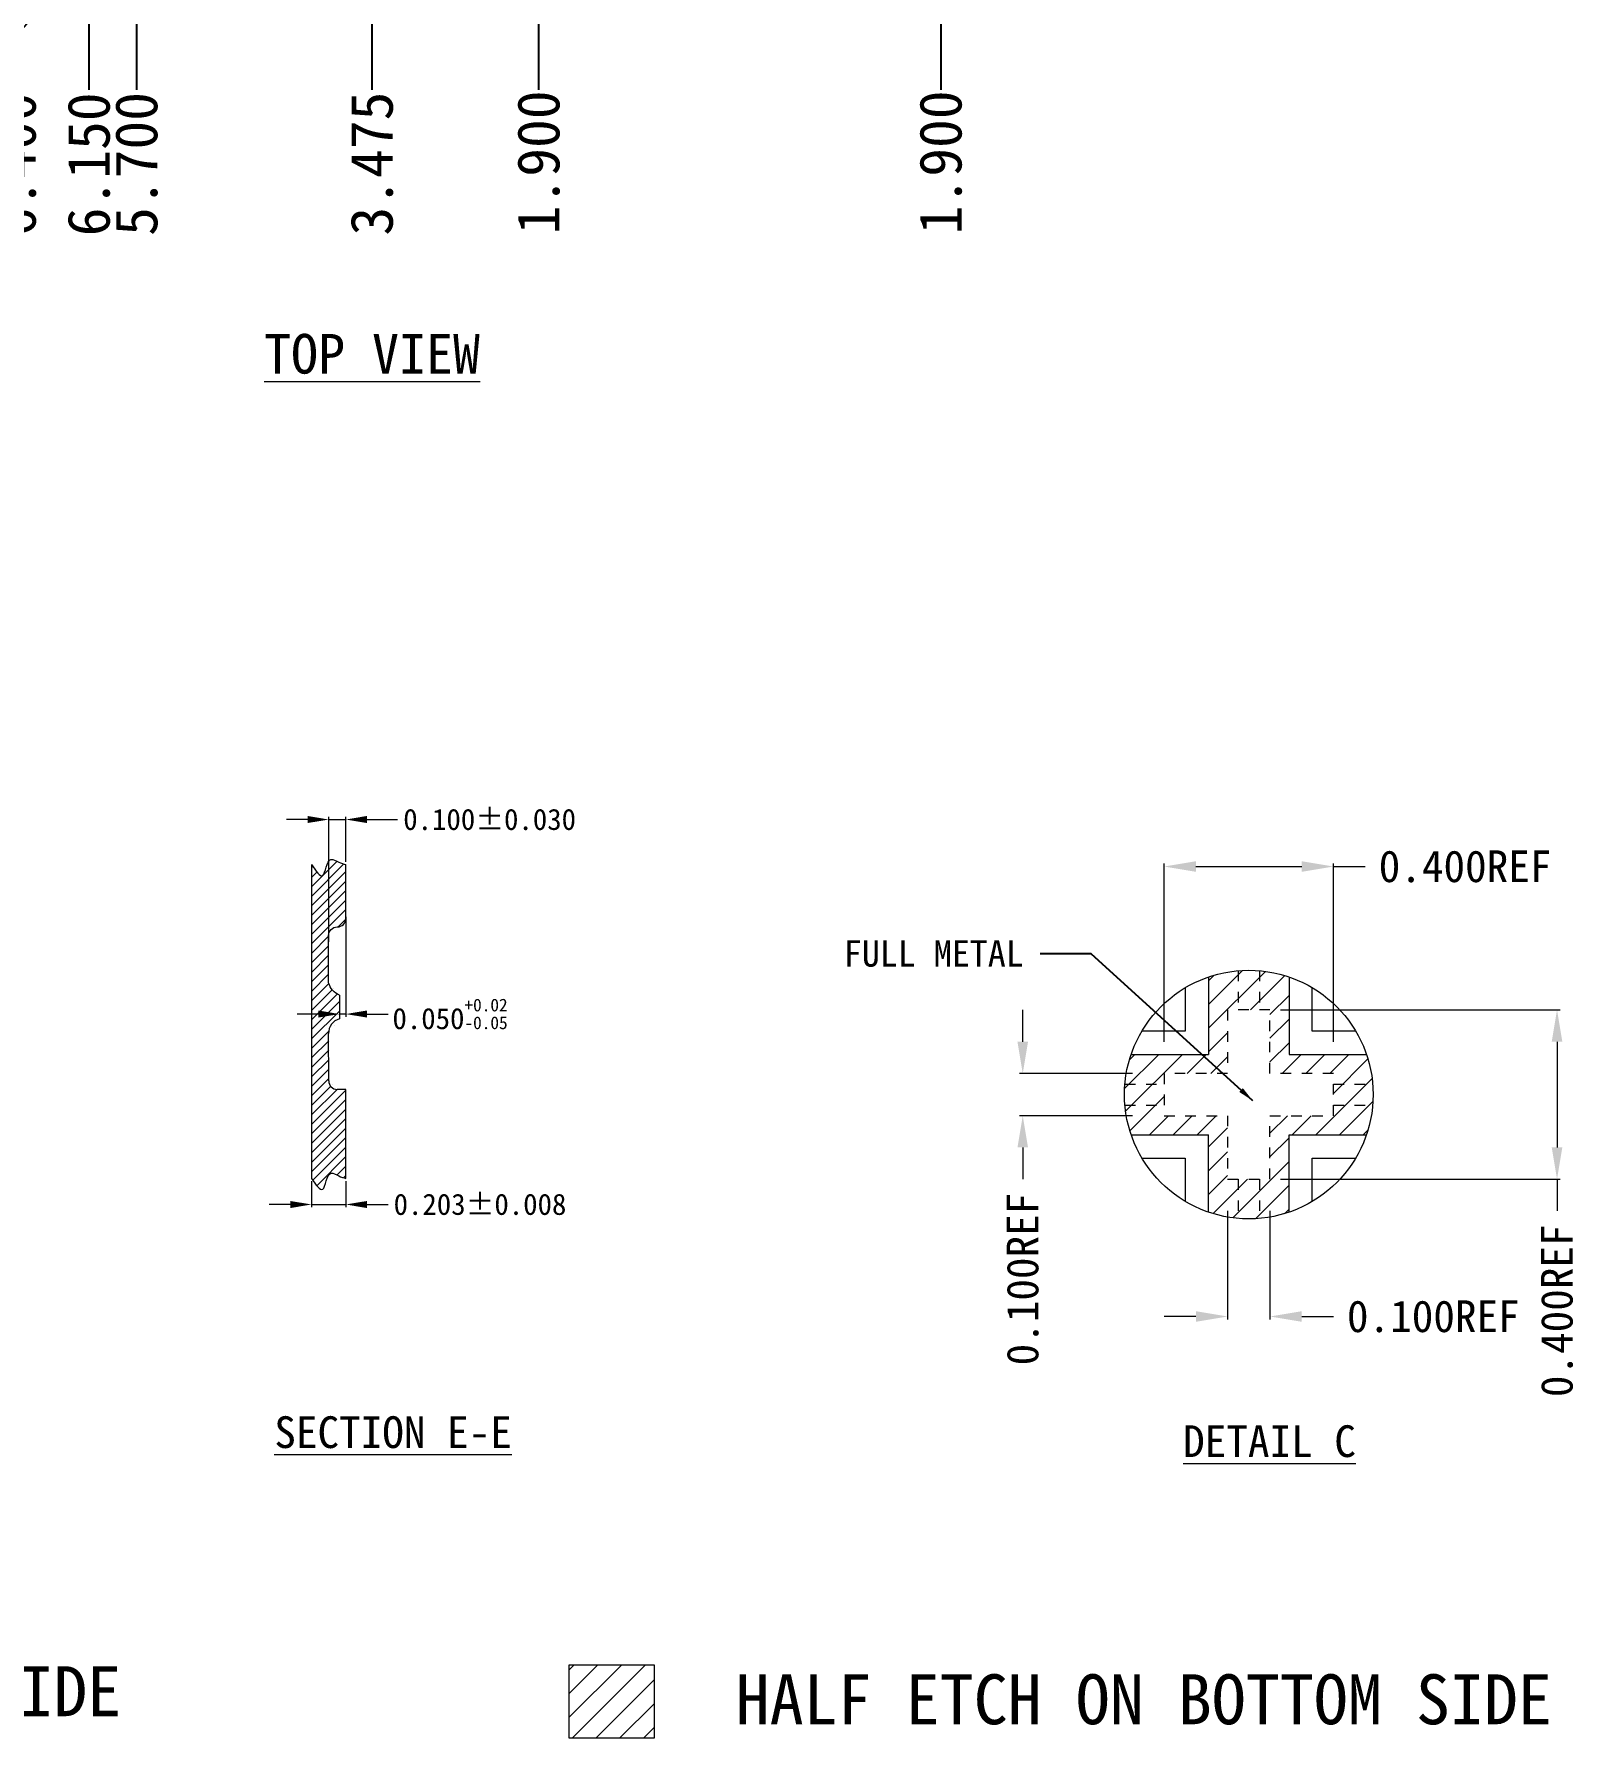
# Model space of a CAD drawing. Header units: millimetres. Extents: x -72.7 to -47.1, y -39 to 4.3.
# Drawn here: x -61.66 to -47.07, y -38.99 to -22.89 of the extents above; entities that cross this region are included whole.
import ezdxf
from ezdxf.enums import TextEntityAlignment as Align

# ---------------------------------------------------------------- set-up
doc = ezdxf.new("R2010")
doc.units = ezdxf.units.MM
doc.linetypes.add('HIDDEN', pattern=[0.375, 0.25, -0.125])
for name, color, linetype in [('1', 7, 'Continuous'), ('1D', 4, 'Continuous'), ('ETCH', 4, 'Continuous'), ('PKG', 2, 'Continuous')]:
    doc.layers.add(name, color=color, linetype=linetype)
doc.layers.add('DIM', color=4, linetype='Continuous', lineweight=18)
doc.styles.add('SIMPLEX', font='SIMPLEX')
doc.styles.get("Standard").update_dxf_attribs({"font": 'SimSun.ttf'})
doc.styles.add('宋体', font='SimSun.ttf')
doc.dimstyles.new('0D$0', dxfattribs={"dimscale": 0.078, "dimtxt": 1.15, "dimasz": 1.15, "dimexe": 0.3, "dimexo": 0.3, "dimgap": 0.3, "dimtad": 0, "dimdec": 3, "dimzin": 1, "dimdsep": 46, "dimtxsty": 'SIMPLEX', "dimcen": 0.1, "dimclrd": 256, "dimclre": 256, "dimclrt": 256, "dimadec": 0, "dimazin": 0, "dimtfac": 1, "dimtdec": 3, "dimtofl": 0, "dimtmove": 0, "dimatfit": 3, "dimfxl": 1, "dimlwd": -1, "dimlwe": -1, "dimarcsym": 2})
doc.dimstyles.new('ISO-25', dxfattribs={"dimtxt": 0.1, "dimasz": 0.08, "dimexe": 0.015, "dimexo": 0.015, "dimgap": 0.02, "dimtad": 0, "dimzin": 1, "dimdsep": 46, "dimtxsty": 'Standard', "dimcen": 0.1, "dimadec": 0, "dimazin": 0, "dimtfac": 1, "dimtmove": 0, "dimatfit": 3, "dimfxl": 1, "dimarcsym": 0})

# ---------------------------------------------------------------- blocks, each defined once
blk = doc.blocks.new('*D13')
at = {"layer": 'Defpoints', "color": 0, "transparency": 16777216}
for p in [(4685.298, 1740.563), (4676.698, 1736.238), (4676.698, 1732.221)]:
    blk.add_point(p, dxfattribs=at)
at = {"layer": 'DIM', "color": 0, "lineweight": -2, "transparency": 16777216}
blk.add_line((4676.698, 1736.223), (4676.698, 1732.221), dxfattribs=at)
at = {"layer": 'DIM', "color": 0, "lineweight": 9, "transparency": 16777216, "insert": (4676.698, 1731.516), "char_height": 0.4, "attachment_point": 5, "rotation": 90}
blk.add_mtext('8.600', dxfattribs=at)
blk = doc.blocks.new('*D14')
at = {"layer": 'Defpoints', "color": 0, "transparency": 16777216}
for p in [(4685.298, 1740.563, 0.029), (4683.398, 1735.063, 0.029), (4683.398, 1732.221, 0.029)]:
    blk.add_point(p, dxfattribs=at)
at = {"layer": 'DIM', "color": 0, "lineweight": -2, "transparency": 16777216}
blk.add_line((4683.398, 1735.048), (4683.398, 1732.221), dxfattribs=at)
at = {"layer": 'DIM', "color": 0, "lineweight": 9, "transparency": 16777216, "insert": (4683.398, 1731.536), "char_height": 0.4, "attachment_point": 5, "rotation": 90}
blk.add_mtext('1.900', dxfattribs=at)
blk = doc.blocks.new('*D15')
at = {"layer": 'Defpoints', "color": 0, "transparency": 16777216}
for p in [(4685.298, 1740.563, 0.029), (4679.598, 1735.063, 0.029), (4679.598, 1732.221, 0.029)]:
    blk.add_point(p, dxfattribs=at)
at = {"layer": 'DIM', "color": 0, "lineweight": -2, "transparency": 16777216}
blk.add_line((4679.598, 1735.048), (4679.598, 1732.221), dxfattribs=at)
at = {"layer": 'DIM', "color": 0, "lineweight": 9, "transparency": 16777216, "insert": (4679.598, 1731.521), "char_height": 0.4, "attachment_point": 5, "rotation": 90}
blk.add_mtext('5.700', dxfattribs=at)
blk = doc.blocks.new('*D17')
at = {"layer": 'Defpoints', "color": 0, "transparency": 16777216}
for p in [(4685.298, 1740.563, 0.029), (4681.823, 1733.963, 0.029), (4681.823, 1732.221, 0.029)]:
    blk.add_point(p, dxfattribs=at)
at = {"layer": 'DIM', "color": 0, "lineweight": -2, "transparency": 16777216}
blk.add_line((4681.823, 1733.948), (4681.823, 1732.221), dxfattribs=at)
at = {"layer": 'DIM', "color": 0, "lineweight": 9, "transparency": 16777216, "insert": (4681.823, 1731.524), "char_height": 0.4, "attachment_point": 5, "rotation": 90}
blk.add_mtext('3.475', dxfattribs=at)
blk = doc.blocks.new('*D18')
at = {"layer": 'Defpoints', "color": 0, "transparency": 16777216}
for p in [(4685.298, 1740.563, 0.029), (4687.198, 1735.063, 0.029), (4687.198, 1732.221, 0.029)]:
    blk.add_point(p, dxfattribs=at)
at = {"layer": 'DIM', "color": 0, "lineweight": -2, "transparency": 16777216}
blk.add_line((4687.198, 1735.048), (4687.198, 1732.221), dxfattribs=at)
at = {"layer": 'DIM', "color": 0, "lineweight": 9, "transparency": 16777216, "insert": (4687.198, 1731.536), "char_height": 0.4, "attachment_point": 5, "rotation": 90}
blk.add_mtext('1.900', dxfattribs=at)
blk = doc.blocks.new('*D37')
at = {"layer": 'Defpoints', "color": 0, "transparency": 16777216}
for p in [(4685.298, 1740.563, 0.029), (4678.898, 1735.913, 0.029), (4678.449, 1732.221, 0.029)]:
    blk.add_point(p, dxfattribs=at)
at = {"layer": 'DIM', "color": 0, "lineweight": -2, "transparency": 16777216}
for p, q in [((4678.898, 1735.898), (4678.898, 1733.221)), ((4678.898, 1733.221), (4678.449, 1732.721)), ((4678.449, 1732.721), (4678.449, 1732.221))]:
    blk.add_line(p, q, dxfattribs=at)
at = {"layer": 'DIM', "color": 0, "lineweight": 9, "transparency": 16777216, "insert": (4678.449, 1731.517), "char_height": 0.4, "attachment_point": 5, "rotation": 90}
blk.add_mtext('6.400', dxfattribs=at)
blk = doc.blocks.new('*D42')
at = {"layer": 'Defpoints', "color": 0, "transparency": 16777216}
for p in [(4685.298, 1740.563, 0.029), (4679.148, 1734.763, 0.029), (4679.148, 1732.221, 0.029)]:
    blk.add_point(p, dxfattribs=at)
at = {"layer": 'DIM', "color": 0, "lineweight": -2, "transparency": 16777216}
blk.add_line((4679.148, 1734.748), (4679.148, 1732.221), dxfattribs=at)
at = {"layer": 'DIM', "color": 0, "lineweight": 9, "transparency": 16777216, "insert": (4679.148, 1731.517), "char_height": 0.4, "attachment_point": 5, "rotation": 90}
blk.add_mtext('6.150', dxfattribs=at)
blk = doc.blocks.new('*D49')
at = {"layer": 'Defpoints', "color": 0, "transparency": 16777216}
for p in [(4690.909, 1724.879), (4689.309, 1722.923), (4690.909, 1722.923)]:
    blk.add_point(p, dxfattribs=at)
at = {"layer": 'DIM', "transparency": 16777216}
for p, q in [((4689.309, 1723.223), (4689.309, 1724.909)), ((4689.609, 1724.879), (4690.609, 1724.879)), ((4690.909, 1723.223), (4690.909, 1724.909)), ((4690.909, 1724.879), (4691.209, 1724.879))]:
    blk.add_line(p, q, dxfattribs=at)
for points in [[(4689.609, 1724.929), (4689.609, 1724.829), (4689.309, 1724.879)], [(4690.609, 1724.929), (4690.609, 1724.829), (4690.909, 1724.879)]]:
    blk.add_solid(points, dxfattribs=at)
at = {"layer": 'DIM', "lineweight": 9, "transparency": 16777216, "insert": (4692.153, 1724.879), "char_height": 0.3, "attachment_point": 5, "style": '宋体'}
blk.add_mtext('0.400REF{}{{\\H0.7x;}{}}', dxfattribs=at)
blk = doc.blocks.new('*D51')
at = {"layer": 'Defpoints', "color": 0, "transparency": 16777216}
for p in [(4689.309, 1722.923), (4687.973, 1722.523), (4689.309, 1722.523)]:
    blk.add_point(p, dxfattribs=at)
at = {"layer": 'DIM', "transparency": 16777216}
for p, q in [((4687.973, 1723.223), (4687.973, 1723.523)), ((4689.009, 1722.923), (4687.943, 1722.923)), ((4689.009, 1722.523), (4687.943, 1722.523)), ((4687.973, 1722.223), (4687.973, 1721.923))]:
    blk.add_line(p, q, dxfattribs=at)
for points in [[(4687.923, 1723.223), (4688.023, 1723.223), (4687.973, 1722.923)], [(4687.923, 1722.223), (4688.023, 1722.223), (4687.973, 1722.523)]]:
    blk.add_solid(points, dxfattribs=at)
at = {"layer": 'DIM', "lineweight": 9, "transparency": 16777216, "insert": (4687.973, 1720.979), "char_height": 0.3, "attachment_point": 5, "rotation": 90, "style": '宋体'}
blk.add_mtext('0.100REF{}{{\\H0.7x;}{}}', dxfattribs=at)
blk = doc.blocks.new('*D52')
at = {"layer": 'Defpoints', "color": 0, "transparency": 16777216}
for p in [(4689.909, 1721.923), (4690.309, 1721.923), (4690.309, 1720.625)]:
    blk.add_point(p, dxfattribs=at)
at = {"layer": 'DIM', "transparency": 16777216}
for p, q in [((4689.909, 1721.623), (4689.909, 1720.595)), ((4690.309, 1721.623), (4690.309, 1720.595)), ((4689.609, 1720.625), (4689.309, 1720.625)), ((4690.609, 1720.625), (4690.909, 1720.625))]:
    blk.add_line(p, q, dxfattribs=at)
for points in [[(4689.609, 1720.675), (4689.609, 1720.575), (4689.909, 1720.625)], [(4690.609, 1720.675), (4690.609, 1720.575), (4690.309, 1720.625)]]:
    blk.add_solid(points, dxfattribs=at)
at = {"layer": 'DIM', "lineweight": 9, "transparency": 16777216, "insert": (4691.853, 1720.625), "char_height": 0.3, "attachment_point": 5, "style": '宋体'}
blk.add_mtext('0.100REF{}{{\\H0.7x;}{}}', dxfattribs=at)
blk = doc.blocks.new('*D50')
at = {"layer": 'Defpoints', "color": 0, "transparency": 16777216}
for p in [(4690.109, 1723.523), (4693.022, 1723.523), (4690.109, 1721.923)]:
    blk.add_point(p, dxfattribs=at)
at = {"layer": 'DIM', "transparency": 16777216}
for p, q in [((4690.409, 1723.523), (4693.052, 1723.523)), ((4693.022, 1723.223), (4693.022, 1722.223)), ((4690.409, 1721.923), (4693.052, 1721.923)), ((4693.022, 1721.923), (4693.022, 1721.623))]:
    blk.add_line(p, q, dxfattribs=at)
for points in [[(4692.972, 1723.223), (4693.072, 1723.223), (4693.022, 1723.523)], [(4692.972, 1722.223), (4693.072, 1722.223), (4693.022, 1721.923)]]:
    blk.add_solid(points, dxfattribs=at)
at = {"layer": 'DIM', "lineweight": 9, "transparency": 16777216, "insert": (4693.022, 1720.679), "char_height": 0.3, "attachment_point": 5, "rotation": 90, "style": '宋体'}
blk.add_mtext('0.400REF{}{{\\H0.7x;}{}}', dxfattribs=at)
blk = doc.blocks.new('*D53')
at = {"layer": 'Defpoints', "color": 0, "transparency": 16777216}
for p in [(4681.251, 1721.93), (4681.576, 1721.93), (4681.576, 1721.684)]:
    blk.add_point(p, dxfattribs=at)
at = {"layer": 'DIM', "color": 0, "lineweight": 5, "transparency": 16777216}
for p, q in [((4681.251, 1721.905), (4681.251, 1721.659)), ((4681.576, 1721.905), (4681.576, 1721.659)), ((4681.051, 1721.684), (4680.851, 1721.684)), ((4681.251, 1721.684), (4681.576, 1721.684)), ((4681.776, 1721.684), (4681.976, 1721.684))]:
    blk.add_line(p, q, dxfattribs=at)
at = {"layer": 'DIM', "color": 0, "transparency": 16777216}
for points in [[(4681.051, 1721.65), (4681.051, 1721.717), (4681.251, 1721.684)], [(4681.776, 1721.717), (4681.776, 1721.65), (4681.576, 1721.684)]]:
    blk.add_solid(points, dxfattribs=at)
at = {"layer": 'DIM', "color": 0, "lineweight": 5, "transparency": 16777216, "insert": (4682.844, 1721.684), "char_height": 0.2, "attachment_point": 5}
blk.add_mtext('{\\fSimSun|b0|i0|c134|p0;0.203±0.008}', dxfattribs=at)
blk = doc.blocks.new('*D54')
at = {"layer": 'Defpoints', "color": 0, "transparency": 16777216}
for p in [(4681.576, 1725.323), (4681.576, 1724.898), (4681.414, 1724.142)]:
    blk.add_point(p, dxfattribs=at)
at = {"layer": 'DIM', "color": 0, "lineweight": 5, "transparency": 16777216}
for p, q in [((4681.414, 1724.167), (4681.414, 1725.348)), ((4681.576, 1724.923), (4681.576, 1725.348)), ((4681.214, 1725.323), (4681.014, 1725.323)), ((4681.414, 1725.323), (4681.576, 1725.323)), ((4681.776, 1725.323), (4682.065, 1725.323))]:
    blk.add_line(p, q, dxfattribs=at)
at = {"layer": 'DIM', "color": 0, "transparency": 16777216}
for points in [[(4681.214, 1725.29), (4681.214, 1725.357), (4681.414, 1725.323)], [(4681.776, 1725.357), (4681.776, 1725.29), (4681.576, 1725.323)]]:
    blk.add_solid(points, dxfattribs=at)
at = {"layer": 'DIM', "color": 0, "lineweight": 5, "transparency": 16777216, "insert": (4682.935, 1725.323), "char_height": 0.2, "attachment_point": 5}
blk.add_mtext('{\\fSimSun|b0|i0|c134|p0;0.100±0.030}', dxfattribs=at)
blk = doc.blocks.new('*D55')
at = {"layer": 'Defpoints', "color": 0, "transparency": 16777216}
for p in [(4681.576, 1724.429), (4681.516, 1723.551), (4681.516, 1723.484)]:
    blk.add_point(p, dxfattribs=at)
at = {"layer": 'DIM', "color": 0, "lineweight": 5, "transparency": 16777216}
for p, q in [((4681.576, 1724.404), (4681.576, 1723.459)), ((4681.316, 1723.484), (4681.116, 1723.484)), ((4681.516, 1723.526), (4681.516, 1723.459)), ((4681.576, 1723.484), (4681.516, 1723.484)), ((4681.776, 1723.484), (4681.976, 1723.484))]:
    blk.add_line(p, q, dxfattribs=at)
at = {"layer": 'DIM', "color": 0, "transparency": 16777216}
for points in [[(4681.316, 1723.451), (4681.316, 1723.518), (4681.516, 1723.484)], [(4681.776, 1723.518), (4681.776, 1723.451), (4681.576, 1723.484)]]:
    blk.add_solid(points, dxfattribs=at)
at = {"layer": 'DIM', "color": 0, "lineweight": 5, "transparency": 16777216, "insert": (4682.561, 1723.484), "char_height": 0.2, "attachment_point": 5}
blk.add_mtext('0.050{\\H0.120000;\\S+0.02^ -0.05;}', dxfattribs=at)

msp = doc.modelspace()

# ---------------------------------------------------------------- hatches: boundary and pattern name
at = {"layer": 'ETCH', "lineweight": 5}
h = msp.add_hatch(dxfattribs=at)
h.set_pattern_fill('ANSI31', color=256, scale=0.02, style=0)
h.set_pattern_definition([(45, (-621.524857, -33.69084), (-0.0449012806, 0.0449012806), [])])
edge = h.paths.add_edge_path()
edge.add_line((-58.8004, -31.326), (-58.798, -31.326))
edge.add_arc((-58.798, -31.246), 0.08, 630, 720)
edge.add_line((-58.718, -31.246), (-58.718, -30.7361))
edge.add_spline(control_points=[(-58.718, -30.7361), (-58.7396, -30.7301), (-58.7853, -30.7173), (-58.8996, -30.6423), (-58.9141, -30.9248), (-59.002, -30.7959), (-59.0428, -30.7361)], knot_values=[0, 0, 0, 0, 0.0877372, 0.1860981, 0.3992892, 0.5839452, 0.5839452, 0.5839452, 0.5839452], degree=3, periodic=0)
edge.add_line((-59.0428, -30.7361), (-59.0428, -33.7033))
edge.add_spline(control_points=[(-59.0428, -33.7033), (-59.002, -33.7632), (-58.9141, -33.892), (-58.8996, -33.6095), (-58.7853, -33.6846), (-58.7396, -33.6973), (-58.718, -33.7033)], knot_values=[0, 0, 0, 0, 0.184656, 0.3978471, 0.4962081, 0.5839452, 0.5839452, 0.5839452, 0.5839452], degree=3, periodic=0)
edge.add_line((-58.718, -33.7033), (-58.718, -32.862))
edge.add_line((-58.718, -32.862), (-58.7992, -32.862))
edge.add_arc((-58.7992, -32.782), 0.08, 180.2893, 270.00475, ccw=False)
edge.add_line((-58.8792, -32.7824), (-58.8804, -32.334))
edge.add_arc((-58.7403, -32.3295), 0.1402, 105.84188, 181.83462, ccw=False)
edge.add_line((-58.7786, -32.1946), (-58.7786, -31.9713))
edge.add_arc((-58.7091, -31.8082), 0.1773, 194.9693, 246.93746, ccw=False)
edge.add_line((-58.8804, -31.854), (-58.8804, -31.406))
edge.add_arc((-58.8004, -31.406), 0.08, 90, 180.00475, ccw=False)
at = {"layer": 'ETCH', "lineweight": 9}
h = msp.add_hatch(dxfattribs=at)
h.set_pattern_fill('ANSI31', color=256, scale=0.05)
h.set_pattern_definition([(45, (-4742.09074, -1755.61037), (-0.1122532015, 0.1122532015), [])])
h.paths.add_polyline_path([(-51.2968, -32.531, 0.0825124), (-51.3599, -32.911, 0.0825124), (-51.2968, -33.291), (-50.5649, -33.291), (-50.5649, -34.0229, 0.1661561), (-49.8049, -34.0229), (-49.8049, -33.291), (-49.0729, -33.291, 0.0825124), (-49.0098, -32.911, 0.0825124), (-49.0729, -32.531), (-49.8049, -32.531), (-49.8049, -31.7991, 0.1661561), (-50.5649, -31.7991), (-50.5649, -32.531)])
h.paths.add_polyline_path([(-50.3849, -32.711), (-50.3849, -32.111), (-49.9849, -32.111), (-49.9849, -32.711), (-49.3849, -32.711), (-49.3849, -33.111), (-49.9849, -33.111), (-49.9849, -33.711), (-50.3849, -33.711), (-50.3849, -33.111), (-50.9849, -33.111), (-50.9849, -32.711)], flags=16)
h = msp.add_hatch(dxfattribs=at)
h.set_pattern_fill('ANSI31', color=256, scale=0.05)
h.set_pattern_definition([(45, (-4740.29422, -1755.63377), (-0.1122532015, 0.1122532015), [])])
h.paths.add_polyline_path([(-55.8012, -38.3062), (-56.6093, -38.3062), (-56.6093, -38.993), (-55.8012, -38.993)])

# ---------------------------------------------------------------- linework, layer by layer
at = {"layer": '1', "color": 0, "lineweight": 9}
for p, q in [((-50.5649, -31.7991, -0.0817), (-50.5649, -32.531, -0.0817)), ((-49.8049, -31.7991, -0.0817), (-49.8049, -32.531, -0.0817)), ((-51.2968, -32.531, -0.0817), (-50.5649, -32.531, -0.0817)), ((-49.8049, -32.531, -0.0817), (-49.0729, -32.531, -0.0817)), ((-51.2968, -33.291, -0.0817), (-50.5649, -33.291, -0.0817)), ((-50.5649, -34.0229, -0.0817), (-50.5649, -33.291, -0.0817)), ((-49.8049, -33.291, -0.0817), (-49.0729, -33.291, -0.0817)), ((-49.8049, -34.0229, -0.0817), (-49.8049, -33.291, -0.0817))]:
    msp.add_line(p, q, dxfattribs=at)
at = {"layer": '1', "lineweight": 5}
for p, q in [((-58.7786, -31.9713, -0.0004), (-58.7786, -32.1946, -0.0004)), ((-58.8792, -32.782), (-58.8804, -32.334, -0.0004)), ((-58.718, -32.862), (-58.7993, -32.862)), ((-58.718, -33.7033), (-58.718, -32.862))]:
    msp.add_line(p, q, dxfattribs=at)
at = {"layer": '1', "color": 7, "lineweight": 9}
for p, q in [((-56.6093, -38.3062, -0.1282), (-56.6093, -38.993, -0.1282)), ((-55.8012, -38.3062, -0.1282), (-56.6093, -38.3062, -0.1282)), ((-55.8012, -38.993, -0.1282), (-55.8012, -38.3062, -0.1282)), ((-56.6093, -38.993, -0.1282), (-55.8012, -38.993, -0.1282))]:
    msp.add_line(p, q, dxfattribs=at)
at = {"layer": '1', "lineweight": 5}
msp.add_lwpolyline([(-59.0428, -30.7361), (-59.0428, -33.7033)], dxfattribs=at)
at = {"layer": '1', "lineweight": 5, "elevation": -0.0004}
msp.add_lwpolyline([(-58.7786, -31.9713), (-58.7786, -31.9713, -0.2307219), (-58.8804, -31.854), (-58.8804, -31.406, -0.4142378), (-58.8004, -31.326), (-58.798, -31.326, 0.4142136), (-58.718, -31.246), (-58.718, -30.7361)], format="xyb", dxfattribs=at)
at = {"layer": '1', "lineweight": 5}
for centre, radius, start, end in [((-58.7403, -32.3295, -0.0004), 0.1402, 105.84188, 181.83462), ((-58.7992, -32.782), 0.08, 180.00475, 270.00475)]:
    msp.add_arc(centre, radius, start, end, dxfattribs=at)
for points in [[(-59.0428, -30.7361, -0.0004), (-59.002, -30.7959, -0.0004), (-58.9141, -30.9248, -0.0004), (-58.8996, -30.6423, -0.0004), (-58.7853, -30.7173, -0.0004), (-58.7396, -30.7301, -0.0004), (-58.718, -30.7361, -0.0004)], [(-59.0428, -33.7033), (-59.002, -33.7632), (-58.9141, -33.892), (-58.8996, -33.6095), (-58.7853, -33.6846), (-58.7396, -33.6973), (-58.718, -33.7033)]]:
    msp.add_open_spline(points, degree=3, knots=[0, 0, 0, 0, 0.14772484, 0.31827768, 0.39696647, 0.46715619, 0.46715619, 0.46715619, 0.46715619], dxfattribs=at)
at = {"layer": '1D', "color": 4, "linetype": 'HIDDEN', "lineweight": 9, "ltscale": 0.2}
for p, q in [((-50.2849, -31.7402, -0.0817), (-50.2849, -32.111, -0.0817)), ((-50.0849, -31.7402, -0.0817), (-50.0849, -32.111, -0.0817)), ((-51.3557, -32.811, -0.0817), (-50.9849, -32.811, -0.0817)), ((-49.3849, -32.811, -0.0817), (-49.014, -32.811, -0.0817)), ((-51.3557, -33.011, -0.0817), (-50.9849, -33.011, -0.0817)), ((-49.3849, -33.011, -0.0817), (-49.014, -33.011, -0.0817)), ((-50.2849, -33.711, -0.0817), (-50.2849, -34.0818, -0.0817)), ((-50.0849, -33.711, -0.0817), (-50.0849, -34.0818, -0.0817))]:
    msp.add_line(p, q, dxfattribs=at)
at = {"layer": '1D', "color": 4, "linetype": 'HIDDEN', "lineweight": 9, "ltscale": 0.2, "elevation": -0.0817}
msp.add_lwpolyline([(-50.3849, -32.111), (-50.3849, -32.711), (-50.9849, -32.711), (-50.9849, -33.111), (-50.3849, -33.111), (-50.3849, -33.711), (-49.9849, -33.711), (-49.9849, -33.111), (-49.3849, -33.111), (-49.3849, -32.711), (-49.9849, -32.711), (-49.9849, -32.111)], close=True, dxfattribs=at)
at = {"layer": 'DIM', "color": 2, "lineweight": 9}
msp.add_circle((-50.1849, -32.911, -0.0817), 1.1751, dxfattribs=at)
at = {"layer": 'PKG', "linetype": 'Continuous', "lineweight": 9, "elevation": -0.0817}
for points in [[(-50.7849, -31.9006), (-50.7849, -32.311), (-51.1952, -32.311)], [(-49.1745, -32.311), (-49.5849, -32.311), (-49.5849, -31.9006)], [(-51.1952, -33.511), (-50.7849, -33.511), (-50.7849, -33.9213)], [(-49.5849, -33.9213), (-49.5849, -33.511), (-49.1745, -33.511)]]:
    msp.add_lwpolyline(points, dxfattribs=at)

# ---------------------------------------------------------------- texts
at = {"layer": 'DIM', "lineweight": 9, "style": '宋体'}
for s, p in [('HALF ETCH ON TOP SIDE', (-60.8398, -38.5513, -0.1282)), ('HALF ETCH ON BOTTOM SIDE', (-47.3204, -38.6278, -0.1282))]:
    msp.add_text(s, height=0.4725, dxfattribs=at).set_placement(p, align=Align.MIDDLE_RIGHT)
for s, insert, char_height, attachment_point in [('\\A1;{\\LTOP VIEW}', (-58.4706, -25.9104, -0.0897), 0.375, 5), ('\\A1;FULL METAL', (-54.0122, -31.7052, -0.0708), 0.25, 7), ('{\\LDETAIL C}', (-49.9894, -36.1899, -0.2618), 0.3, 5)]:
    msp.add_mtext(s, dxfattribs=dict(at, insert=insert, char_height=char_height, attachment_point=attachment_point))
at = {"layer": 'DIM', "lineweight": 9, "insert": (-58.2716, -36.1048, -0.1159), "char_height": 0.3, "attachment_point": 5, "style": '宋体', "bg_fill": 2}
msp.add_mtext('{\\LSECTION E-E}', dxfattribs=at)

# ---------------------------------------------------------------- dimensions: what is measured, and where the dimension line sits
at = {"layer": 'DIM', "lineweight": 9}
for feature_location, offset, picture, middle, set_off in [((-63.5959, -19.3957, -0.0526), (0, -4.0175), '*D13', (-63.5959, -24.1176, -0.0526), (-4740.2942, -1755.6338, -0.0526)), ((-61.3959, -19.7207, -0.0526), (-0.449, -3.6925), '*D37', (-61.8449, -24.1165, -0.0817), (-4740.2942, -1755.6338, -0.0817)), ((-61.1459, -20.8707, -0.0526), (0, -2.5425), '*D42', (-61.1459, -24.1165, -0.0817), (-4740.2942, -1755.6338, -0.0817)), ((-60.6959, -20.5707, -0.0526), (0, -2.8425), '*D15', (-60.6959, -24.1132, -0.0817), (-4740.2942, -1755.6338, -0.0817)), ((-58.4709, -21.6707, -0.0526), (0, -1.7425), '*D17', (-58.4709, -24.1099, -0.0817), (-4740.2942, -1755.6338, -0.0817)), ((-56.8959, -20.5707, -0.0526), (0, -2.8425), '*D14', (-56.8959, -24.0976, -0.0817), (-4740.2942, -1755.6338, -0.0817)), ((-53.0959, -20.5707, -0.0526), (0, -2.8425), '*D18', (-53.0959, -24.0976, -0.0817), (-4740.2942, -1755.6338, -0.0817))]:
    dim = msp.add_ordinate_dim(feature_location=feature_location, offset=offset, dtype=1, origin=(-54.9959, -15.0707, -0.0526), dimstyle='ISO-25', override={"dimtxt": 0.4, "dimasz": 0.25, "dimdec": 3, "dimfxl": 0.0072, "dimarcsym": 2}, dxfattribs=at)
    dim.commit()
    dim.dimension.update_dxf_attribs({"geometry": picture, "text_midpoint": middle, "insert": set_off})
at = {"layer": 'DIM', "linetype": 'ByBlock', "lineweight": 5}
dim = msp.add_linear_dim(base=(-58.718, -30.3104, -0.0001), p1=(-58.8804, -31.4917, -0.0004), p2=(-58.718, -30.7361, -0.0004), text='{\\fSimSun|b0|i0|c134|p0;0.100±0.030}', dimstyle='ISO-25', override={"dimtxt": 0.2, "dimasz": 0.2, "dimexe": 0.025, "dimexo": 0.025, "dimgap": 0.025, "dimtad": 0, "dimdec": 3, "dimlfac": 0.333333, "dimzin": 1, "dimtxsty": 'Standard', "dimcen": 0.12, "dimtol": 1, "dimtp": 0.03, "dimtm": 0.03, "dimtdec": 3, "dimfxl": 0.0072, "dimlwd": 5, "dimlwe": 5, "dimarcsym": 2}, dxfattribs=at)
dim.commit()
dim.dimension.update_dxf_attribs({"geometry": '*D54', "text_midpoint": (-57.3597, -30.3104, -0.0001), "dimtype": 128, "insert": (-4740.2942, -1755.6338, -0.0001)})
at = {"layer": 'DIM', "lineweight": 9}
dim = msp.add_linear_dim(base=(-49.3849, -30.7548, -0.0817), p1=(-50.9849, -32.711, -0.0817), p2=(-49.3849, -32.711, -0.0817), text='<>REF{}{{\\H0.7x;}{}}', dimstyle='0D$0', override={"dimscale": 1, "dimtxt": 0.3, "dimasz": 0.3, "dimexe": 0.03, "dimgap": 0.1, "dimlfac": 0.25, "dimtxsty": '宋体'}, dxfattribs=at)
dim.commit()
dim.dimension.update_dxf_attribs({"geometry": '*D49', "text_midpoint": (-48.1415, -30.7548, -0.0817), "insert": (-4740.2942, -1755.6338, -0.0817)})
at = {"layer": 'DIM', "color": 2, "linetype": 'ByBlock', "lineweight": 5}
dim = msp.add_linear_dim(base=(-58.7786, -32.1495, -0.0001), p1=(-58.718, -31.2051, -0.0004), p2=(-58.7786, -32.083, -0.0004), dimstyle='ISO-25', override={"dimscale": 1, "dimtxt": 0.2, "dimasz": 0.2, "dimexe": 0.025, "dimexo": 0.025, "dimgap": 0.025, "dimtad": 0, "dimdec": 3, "dimlfac": 0.83, "dimzin": 1, "dimtxsty": 'Standard', "dimcen": 0.12, "dimtol": 1, "dimlim": 0, "dimtp": 0.02, "dimtm": 0.05, "dimtfac": 0.6, "dimtdec": 3, "dimfxl": 0.0072, "dimlwd": 5, "dimlwe": 5, "dimarcsym": 2}, dxfattribs=at)
dim.commit()
dim.dimension.update_dxf_attribs({"geometry": '*D55', "text_midpoint": (-57.733, -32.1495, -0.0001), "dimtype": 128, "insert": (-4740.2942, -1755.6338, -0.0001)})
at = {"layer": 'DIM', "lineweight": 9}
dim = msp.add_linear_dim(base=(-52.3208, -33.111, -0.0817), p1=(-50.9849, -32.711, -0.0817), p2=(-50.9849, -33.111, -0.0817), angle=90, text='<>REF{}{{\\H0.7x;}{}}', dimstyle='0D$0', override={"dimscale": 1, "dimtxt": 0.3, "dimasz": 0.3, "dimexe": 0.03, "dimgap": 0.1, "dimlfac": 0.25, "dimtxsty": '宋体'}, dxfattribs=at)
dim.commit()
dim.dimension.update_dxf_attribs({"geometry": '*D51', "text_midpoint": (-52.3208, -34.6543, -0.0817), "insert": (-4740.2942, -1755.6338, -0.0817)})
dim = msp.add_linear_dim(base=(-47.2717, -32.111, -0.0817), p1=(-50.1849, -33.711, -0.0817), p2=(-50.1849, -32.111, -0.0817), angle=90, text='<>REF{}{{\\H0.7x;}{}}', dimstyle='0D$0', override={"dimscale": 1, "dimtxt": 0.3, "dimasz": 0.3, "dimexe": 0.03, "dimgap": 0.1, "dimlfac": 0.25, "dimtxsty": '宋体'}, dxfattribs=at)
dim.commit()
dim.dimension.update_dxf_attribs({"geometry": '*D50', "text_midpoint": (-47.2717, -34.9543, -0.0817), "dimtype": 128, "insert": (-4740.2942, -1755.6338, -0.0817)})
at = {"layer": 'DIM', "linetype": 'ByBlock', "lineweight": 5}
dim = msp.add_linear_dim(base=(-58.718, -33.9502, -0.0001), p1=(-59.0428, -33.7033), p2=(-58.718, -33.7033), text='{\\fSimSun|b0|i0|c134|p0;0.203±0.008}', dimstyle='ISO-25', override={"dimtxt": 0.2, "dimasz": 0.2, "dimexe": 0.025, "dimexo": 0.025, "dimgap": 0.025, "dimtad": 0, "dimdec": 3, "dimlfac": 0.333333, "dimzin": 1, "dimtxsty": 'Standard', "dimcen": 0.12, "dimtol": 1, "dimtp": 0.03, "dimtm": 0.03, "dimtdec": 3, "dimfxl": 0.0072, "dimlwd": 5, "dimlwe": 5, "dimarcsym": 2}, dxfattribs=at)
dim.commit()
dim.dimension.update_dxf_attribs({"geometry": '*D53', "text_midpoint": (-57.45, -33.9502, -0.0001), "insert": (-4740.2942, -1755.6338, -0.0001)})
at = {"layer": 'DIM', "lineweight": 9}
dim = msp.add_linear_dim(base=(-49.9849, -35.0092, -0.0817), p1=(-50.3849, -33.711, -0.0817), p2=(-49.9849, -33.711, -0.0817), text='<>REF{}{{\\H0.7x;}{}}', dimstyle='0D$0', override={"dimscale": 1, "dimtxt": 0.3, "dimasz": 0.3, "dimexe": 0.03, "dimgap": 0.1, "dimlfac": 0.25, "dimtxsty": '宋体'}, dxfattribs=at)
dim.commit()
dim.dimension.update_dxf_attribs({"geometry": '*D52', "text_midpoint": (-48.4415, -35.0092, -0.0817), "dimtype": 128, "insert": (-4740.2942, -1755.6338, -0.0817)})

# ---------------------------------------------------------------- leaders
msp.add_leader([(-50.147, -32.9692, -0.0708), (-51.6746, -31.5802, -0.0708), (-52.1575, -31.5802, -0.0708)], dimstyle='ISO-25', override={"dimasz": 0.15, "dimfxl": 0.0072, "dimarcsym": 2}, dxfattribs=at)

doc.saveas('drawing.dxf')
